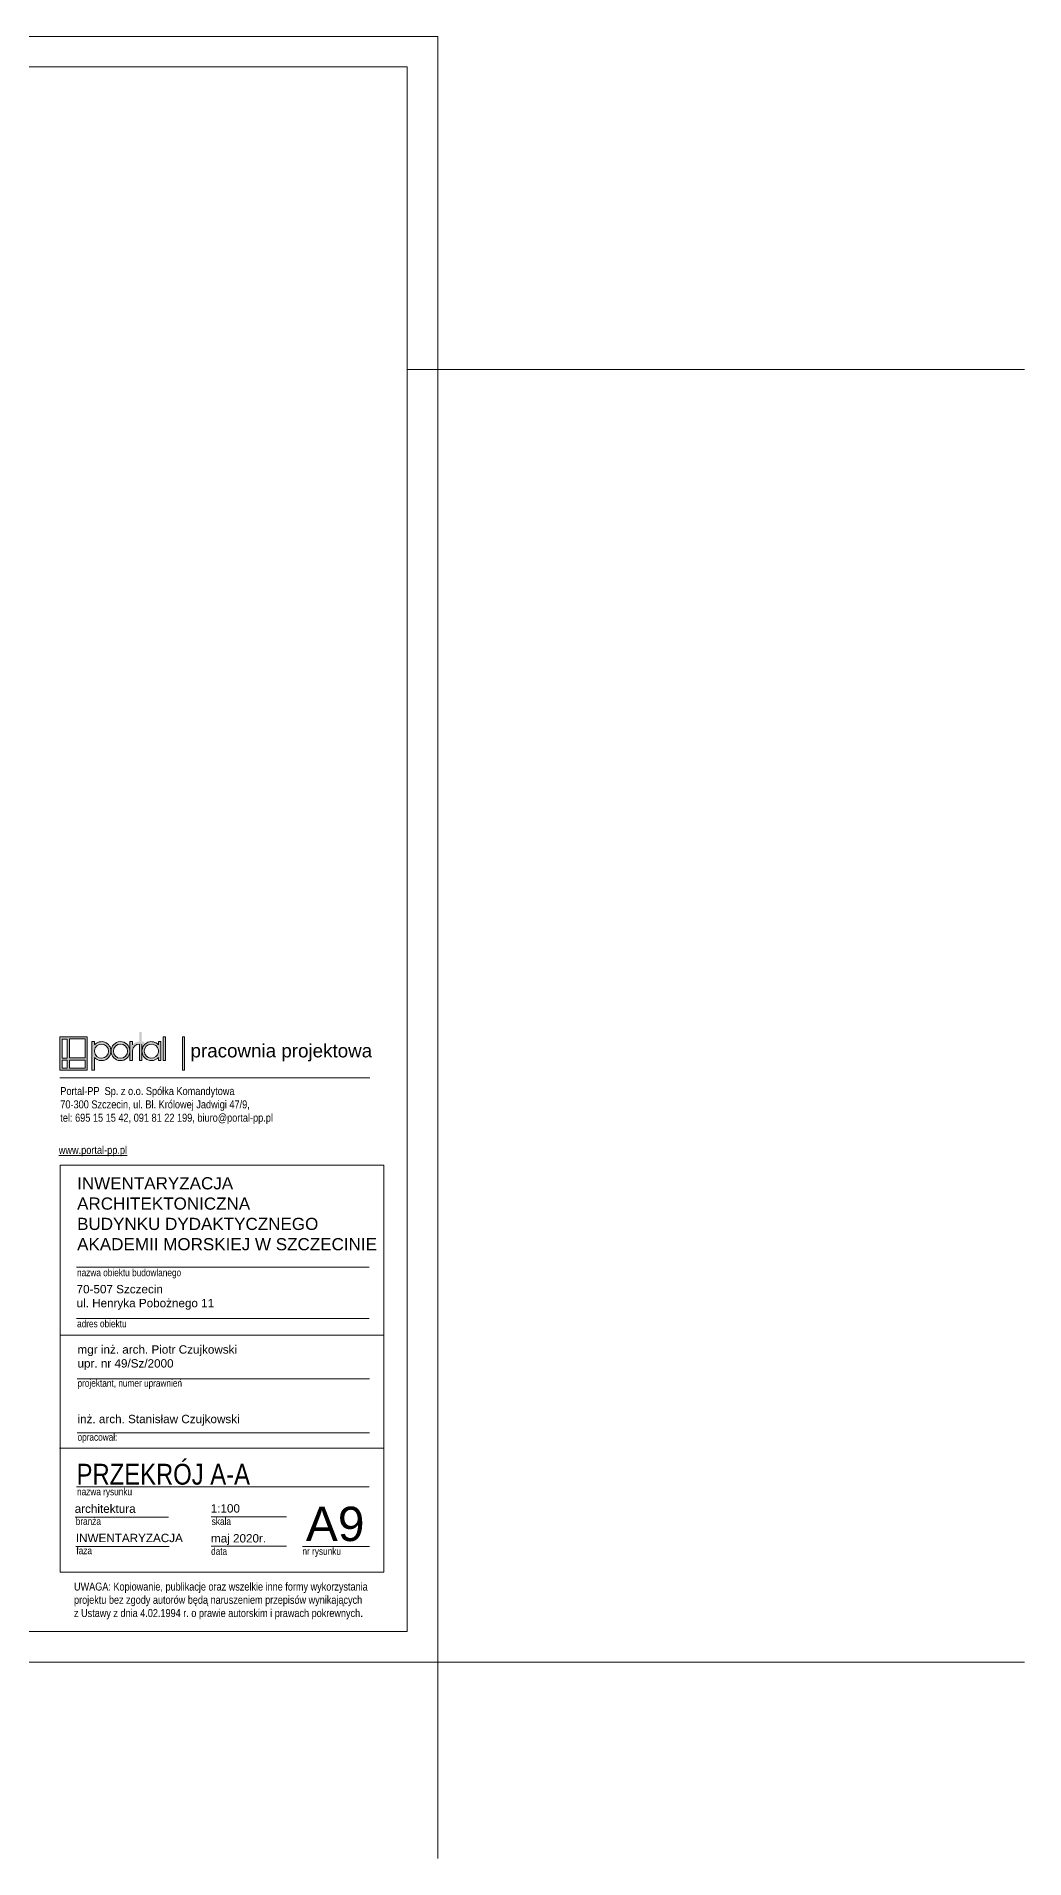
# Model space of a CAD drawing. Header units: millimetres. Extents: x 54 to 8480, y -22812 to 17434.
# Drawn here: x 6150 to 8420, y -22752 to -18566 of the extents above; entities that cross this region are included whole.
import ezdxf

# ---------------------------------------------------------------- set-up
doc = ezdxf.new("R2010")
doc.units = ezdxf.units.MM
doc.layers.add('PLATFORMA', color=7, linetype='Continuous', lineweight=0)
doc.layers.add('tabelki', color=151, linetype='Continuous', lineweight=0)
doc.styles.add('arial narrow', font='ARIALN.TTF', dxfattribs={"height": 15})
doc.styles.get("Standard").update_dxf_attribs({"font": 'arial.ttf'})

msp = doc.modelspace()

# ---------------------------------------------------------------- hatches: boundary and pattern name
at = {"layer": 'tabelki', "linetype": 'Continuous', "lineweight": 0}
h = msp.add_hatch(color=7, dxfattribs=at)
h.paths.add_polyline_path([(6266.4, -20864.1), (6203.7, -20864.1), (6203.7, -20940.4), (6266.4, -20940.4)])
h.paths.add_polyline_path([(6261.6, -20917.3), (6261.6, -20935.6), (6225.3, -20935.6), (6225.3, -20917.3)], flags=16)
h.paths.add_polyline_path([(6225.3, -20912.4), (6225.3, -20868.9), (6261.6, -20868.9), (6261.6, -20912.4)], flags=16)
h.paths.add_polyline_path([(6220.5, -20917.3), (6220.5, -20935.6), (6208.5, -20935.6), (6208.5, -20917.3)], flags=16)
h.paths.add_polyline_path([(6220.5, -20912.4), (6208.5, -20912.4), (6208.5, -20868.9), (6220.5, -20868.9)], flags=16)
h.paths.add_polyline_path([(6282.8, -20911.2, 2.649257), (6282.8, -20882.4), (6282.8, -20875), (6277.3, -20875), (6277.3, -20940.4), (6282.8, -20940.4)])
h.paths.add_polyline_path([(6282.8, -20897.9, 28.870743), (6282.8, -20895.7)], flags=16)
h.paths.add_polyline_path([(6364.6, -20898.4), (6364.6, -20895.2, 27.081887)])
h.paths.add_polyline_path([(6326.5, -20896.8, -1), (6359.2, -20896.8, -1)], flags=16)
h.paths.add_polyline_path([(6386.4, -20880.5), (6386.4, -20918.6), (6391.8, -20918.6), (6391.8, -20880.5), (6397.3, -20880.5), (6397.3, -20875), (6391.8, -20875), (6391.8, -20853.2), (6386.4, -20853.2), (6386.4, -20875, 0.215507), (6370, -20882.4), (6370, -20875), (6364.6, -20875), (6364.6, -20918.6), (6370, -20918.6), (6370, -20895.3, -0.388248)])
h.paths.add_polyline_path([(6430, -20911.4), (6430, -20918.6), (6435.5, -20918.6), (6435.5, -20875), (6430, -20875), (6430, -20882.2, 2.599688)])
h.paths.add_polyline_path([(6430, -20894.5), (6430, -20899.1, -13.959982)], flags=16)
h.paths.add_polyline_path([(6446.4, -20864.1), (6440.9, -20864.1), (6440.9, -20918.6), (6446.4, -20918.6)])
h.paths.add_polyline_path([(6489.9, -20864.1), (6485.1, -20864.1), (6485.1, -20940.4), (6489.9, -20940.4)])

# ---------------------------------------------------------------- linework, layer by layer
at = {"layer": 'PLATFORMA', "color": 7, "lineweight": 0}
for p, q in [((7071.6, -18565.5), (2229.1, -18565.5)), ((7071.6, -22300.5), (7071.6, -18565.5)), ((7001.6, -18635.5), (2612.8, -18635.5)), ((7001.6, -22230.5), (7001.6, -18635.5)), ((7001.6, -19330.5), (8419.8, -19330.5)), ((2612.8, -22230.5), (7001.6, -22230.5)), ((2229.1, -22300.5), (7071.6, -22300.5)), ((7071.6, -22300.5), (8419.8, -22300.5)), ((7071.6, -22300.5), (7071.6, -22751.9))]:
    msp.add_line(p, q, dxfattribs=at)
at = {"layer": 'tabelki', "color": 7, "lineweight": 0}
for p, q in [((6386.4, -20880.5), (6386.4, -20918.6)), ((6391.8, -20918.6), (6391.8, -20880.5)), ((6391.8, -20918.6), (6386.4, -20918.6))]:
    msp.add_line(p, q, dxfattribs=at)
at = {"layer": 'tabelki', "color": 7, "linetype": 'Continuous', "lineweight": 0}
for p, q in [((6203.7, -20958.1), (6915.7, -20958.1)), ((6203.9, -21158.8), (6947.8, -21158.8)), ((6203.9, -22093.8), (6203.9, -21158.8)), ((6947.8, -21158.8), (6947.8, -22093.8)), ((6947.8, -21306.4), (6947.8, -22093.8)), ((6241.9, -21392.8), (6914.2, -21392.8)), ((6241.9, -21511.2), (6914.2, -21511.2)), ((6203.9, -21549.7), (6947.8, -21549.7)), ((6242.9, -21649.7), (6915.2, -21649.7)), ((6202.9, -21809), (6946.8, -21809)), ((6242.9, -21773.8), (6915.2, -21773.8)), ((6241.9, -21897.9), (6914.2, -21897.9)), ((6238.8, -21967.7), (6452.9, -21967.7)), ((6550.8, -21967.1), (6724.2, -21967.1)), ((6240.4, -22035), (6454.5, -22035)), ((6551.3, -22034.5), (6724.2, -22034.5)), ((6760.9, -22035), (6915.2, -22035)), ((6947.8, -22093.8), (6203.9, -22093.8)), ((6947.8, -22093.8), (6203.9, -22093.8)), ((6947.8, -22093.8), (6203.9, -22093.8))]:
    msp.add_line(p, q, dxfattribs=at)
at = {"layer": 'tabelki', "color": 7, "lineweight": 0}
for points in [[(6203.7, -20864.1), (6266.4, -20864.1), (6266.4, -20940.4), (6203.7, -20940.4)], [(6208.4, -20869.1), (6220.4, -20869.1), (6220.4, -20912.6), (6208.4, -20912.6)], [(6225.3, -20868.9), (6261.6, -20868.9), (6261.6, -20912.4), (6225.3, -20912.4)], [(6440.9, -20864.1), (6446.4, -20864.1), (6446.4, -20918.6), (6440.9, -20918.6)], [(6208.4, -20917.4), (6220.4, -20917.4), (6220.4, -20935.8), (6208.4, -20935.8)], [(6225.3, -20917.3), (6261.6, -20917.3), (6261.6, -20935.6), (6225.3, -20935.6)]]:
    msp.add_lwpolyline(points, close=True, dxfattribs=at)
for points in [[(6282.8, -20911.2), (6282.8, -20940.4), (6277.3, -20940.4), (6277.3, -20875), (6282.8, -20875), (6282.8, -20882.4)], [(6370, -20895.3), (6370, -20918.6), (6364.6, -20918.6), (6364.6, -20875), (6370, -20875), (6370, -20882.4)], [(6430, -20882.2), (6430, -20875), (6435.5, -20875), (6435.5, -20918.6), (6430, -20918.6), (6430, -20911.4)], [(6282.8, -20895.7), (6282.8, -20897.9)], [(6430, -20899.1), (6430, -20894.5)]]:
    msp.add_lwpolyline(points, dxfattribs=at)
at = {"layer": 'tabelki', "color": 7, "linetype": 'Continuous', "lineweight": 0}
msp.add_lwpolyline([(6485.1, -20864.1), (6489.9, -20864.1), (6489.9, -20940.4), (6485.1, -20940.4)], close=True, dxfattribs=at)
at = {"layer": 'tabelki', "color": 7, "lineweight": 0}
msp.add_circle((6342.8, -20896.8), 16.3, dxfattribs=at)
for centre, radius, start, end in [((6299.1, -20896.8), 21.8, 221.3595, 138.6405), ((6299.1, -20896.8), 16.3, 183.9675, 176.0325), ((6342.8, -20896.8), 21.8, 4.2294, 355.7706), ((6386.3, -20896.8), 16.3, 89.6988, 174.5731), ((6413.8, -20896.8), 21.8, 42.0796, 317.9204), ((6413.8, -20896.8), 16.3, 8.1946, 351.8054)]:
    msp.add_arc(centre, radius, start, end, dxfattribs=at)

# ---------------------------------------------------------------- texts
at = {"layer": 'tabelki', "color": 7, "lineweight": 0, "ltscale": 100}
for s, insert, char_height, width, attachment_point in [('{\\fArial|b0|i0|c238|p34;\\H2.694x;\\Q0;\\W1;pracownia projektowa}', (6712.3, -20900.4), 11.464, 583.319, 5), ('{\\fArial Narrow|b0|i0|c238|p34;\\H2.105x;PRZEKRÓJ A-A}', (6241.9, -21893.4), 22.701, 880.897, 7), ('{\\H1.579x;A9}', (6836, -21943.6), 49.923, 276.754, 2)]:
    msp.add_mtext(s, dxfattribs=dict(at, insert=insert, char_height=char_height, width=width, attachment_point=attachment_point))
at = {"layer": 'tabelki', "color": 7, "lineweight": 0, "ltscale": 100, "attachment_point": 1, "style": 'arial narrow'}
for s, insert, char_height, width in [('Portal-PP  Sp. z o.o. Spółka Komandytowa \\P70-300 Szczecin, ul. Bł. Królowej Jadwigi 47/9, \\Ptel: 695 15 15 42, 091 81 22 199, biuro@portal-pp.pl', (6204.5, -20979.3), 18.381, 743.265), ('{\\Lwww.portal-pp.pl}', (6201, -21114.8), 18.381, 746.786), ('\\pxi0.043631;{\\fArial|b0|i0|c238|p34;INWENTARYZACJA \\PARCHITEKTONICZNA\\PBUDYNKU DYDAKTYCZNEGO\\PAKADEMII MORSKIEJ W SZCZECINIE}', (6241.9, -21186.4), 28, 849.854), ('{\\fArial|b0|i0|c238|p34;70-507 Szczecin \\Pul. Henryka Pobożnego 11}', (6241.9, -21434), 19.202, 672.271), ('nazwa obiektu budowlanego', (6243, -21397.3), 16.543, 671.18), ('adres obiektu', (6243, -21514.7), 16.543, 671.18), ('{\\fArial|b0|i0|c0|p34;mgr inż. arch. Piotr Czujkowski \\Pupr. nr 49/Sz/2000}', (6244, -21572.6), 19.202, 671.164), ('projektant, numer uprawnień', (6244, -21651.3), 16.543, 671.18), ('{\\fArial|b0|i0|c0|p34;inż. arch. \\fArial|b0|i0|c238|p34;Stanisław\\fArial|b0|i0|c0|p34; Czujkowski }', (6244, -21732.4), 19.202, 671.164), ('opracował:', (6244, -21775.4), 16.54, 671.18), ('nazwa rysunku', (6243, -21900.7), 16.543, 671.18), ('{\\fArial|b0|i0|c0|p34;architektura}', (6237.5, -21938.4), 19.202, 193.796), ('branża', (6239.9, -21968.7), 16.54, 193.796), ('{\\fArial|b0|i0|c0|p34;1:100}', (6550.1, -21937.8), 19.202, 193.796), ('{\\fArial Narrow|b0|i0|c238|p34;skala}', (6552.4, -21969), 16.543, 95.837), ('{\\fArial|b0|i0|c238|p34;INWENTARYZACJA}', (6240.2, -22005.7), 19.202, 193.796), ('{\\fArial|b0|i0|c238|p34;maj\\fArial|b0|i0|c0|p34; 20\\fArial|b0|i0|c238|p34;20\\fArial|b0|i0|c0|p34;r.}', (6550.6, -22006.5), 19.202, 348.144), ('faza', (6241.5, -22036), 16.54, 193.796), ('{\\fArial Narrow|b0|i0|c238|p34;data}', (6550.9, -22037.5), 16.543, 205.795), ('nr rysunku', (6760.9, -22037.5), 16.54, 205.795)]:
    msp.add_mtext(s, dxfattribs=dict(at, insert=insert, char_height=char_height, width=width))
at = {"layer": 'tabelki', "color": 7, "lineweight": 0, "insert": (6236, -22117.9), "char_height": 18.2419, "width": 699.066, "attachment_point": 1, "style": 'arial narrow'}
msp.add_mtext('UWAGA: Kopiowanie, publikacje oraz wszelkie inne formy wykorzystania projektu bez zgody autorów będą naruszeniem przepisów wynikających \\Pz Ustawy z dnia 4.02.1994 r. o prawie autorskim i prawach pokrewnych{\\fArial|b0|i0|c238|p34;.}', dxfattribs=at)

doc.saveas('drawing.dxf')
